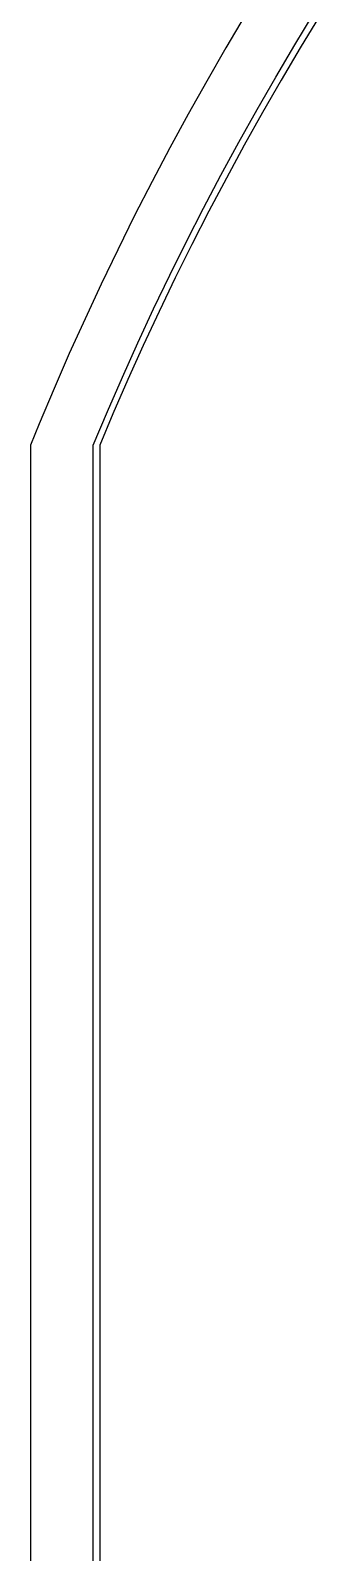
# Model space of a CAD drawing. Extents: x -25 to 122, y -49 to 104.
# Drawn here: x -25.04 to -17.93, y 29.02 to 66.46 of the extents above; entities that cross this region are included whole.
import ezdxf

# ---------------------------------------------------------------- set-up
doc = ezdxf.new("R2010")
doc.units = 0

msp = doc.modelspace()

# ---------------------------------------------------------------- linework, layer by layer
for p, q in [((-19.7612, 66.8418), (-20.2389, 66.0337)), ((-18.539, 66.1092), (-18.0605, 66.8965)), ((-17.9328, 66.8179), (-18.4103, 66.0321)), ((-20.2389, 66.0337), (-20.7066, 65.2197)), ((-19.0078, 65.3161), (-18.539, 66.1092)), ((-18.4103, 66.0321), (-18.8782, 65.2406)), ((-20.7066, 65.2197), (-21.1644, 64.4)), ((-19.4668, 64.5173), (-19.0078, 65.3161)), ((-18.8782, 65.2406), (-19.3363, 64.4434)), ((-19.916, 63.7129), (-19.4668, 64.5173)), ((-19.3363, 64.4434), (-19.7845, 63.6406)), ((-21.1644, 64.4), (-21.612, 63.5748)), ((-20.3552, 62.9031), (-19.916, 63.7129)), ((-21.612, 63.5748), (-22.0494, 62.7442)), ((-19.7845, 63.6406), (-20.2229, 62.8324)), ((-22.0494, 62.7442), (-22.4766, 61.9082)), ((-20.7845, 62.0879), (-20.3552, 62.9031)), ((-20.2229, 62.8324), (-20.6514, 62.0188)), ((-22.4766, 61.9082), (-22.8936, 61.0671)), ((-21.2038, 61.2675), (-20.7845, 62.0879)), ((-20.6514, 62.0188), (-21.0698, 61.2001)), ((-22.8936, 61.0671), (-23.3002, 60.2209)), ((-21.613, 60.4421), (-21.2038, 61.2675)), ((-21.0698, 61.2001), (-21.4782, 60.3763)), ((-22.012, 59.6117), (-21.613, 60.4421)), ((-21.4782, 60.3763), (-21.8764, 59.5475)), ((-23.3002, 60.2209), (-23.6963, 59.3698)), ((-22.4008, 58.7764), (-22.012, 59.6117)), ((-21.8764, 59.5475), (-22.2644, 58.714)), ((-23.6963, 59.3698), (-24.082, 58.5139)), ((-24.082, 58.5139), (-24.4572, 57.6534)), ((-22.7793, 57.9365), (-22.4008, 58.7764)), ((-22.2644, 58.714), (-22.6422, 57.8757)), ((-23.1475, 57.0919), (-22.7793, 57.9365)), ((-22.6422, 57.8757), (-23.0096, 57.0328)), ((-24.4572, 57.6534), (-24.8218, 56.7883)), ((-23.4969, 56.2626), (-23.1475, 57.0919)), ((-23.0096, 57.0328), (-23.3345, 56.2618)), ((-24.8218, 56.7883), (-25.0371, 56.2593)), ((-25.0371, 56.2593), (-25.0371, -1.23334)), ((-23.4969, -1.23666), (-23.4969, 56.2626)), ((-23.3345, 56.2618), (-23.3345, -1.23579))]:
    msp.add_line(p, q)

doc.saveas('drawing.dxf')
